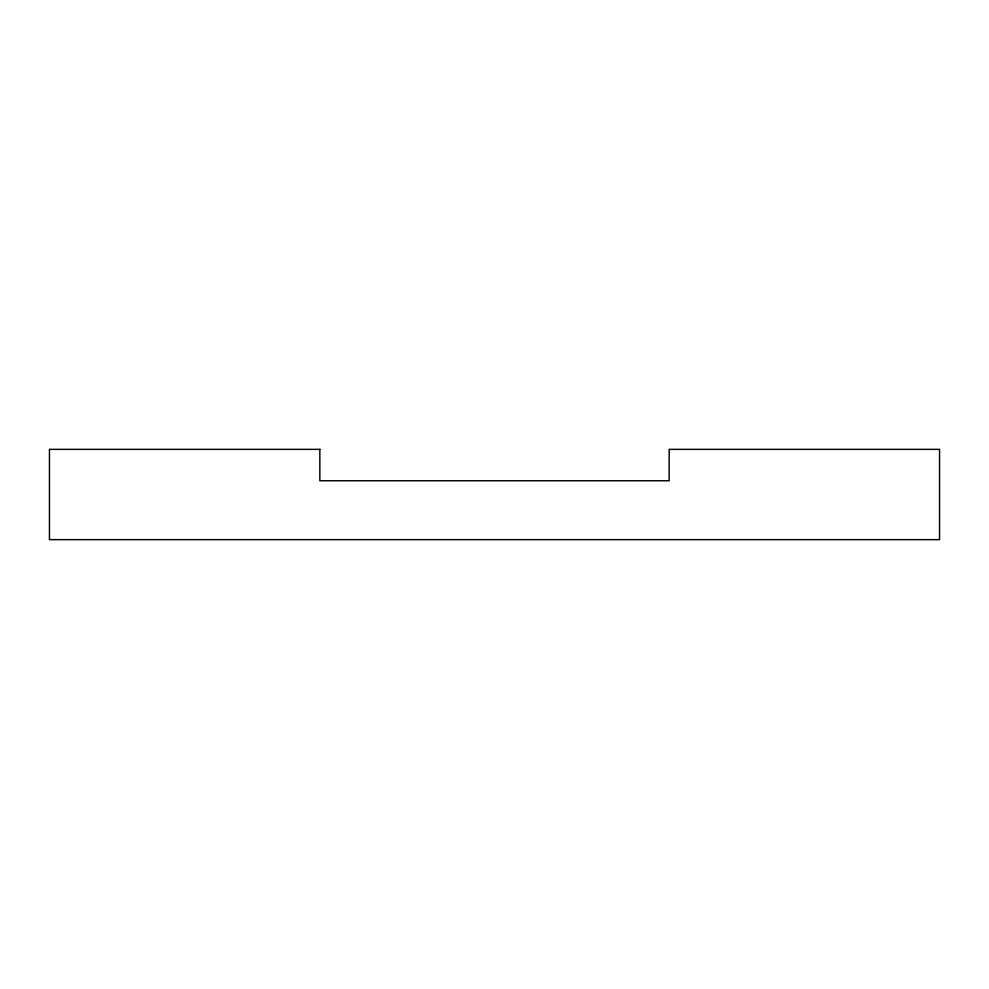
<?xml version="1.0" encoding="UTF-8"?>
<svg xmlns="http://www.w3.org/2000/svg" width="989" height="989" viewBox="0 0 989 989"><rect width="100%" height="100%" fill="white"/><g stroke="black" fill="none" stroke-linecap="round" stroke-linejoin="round"><path stroke-width="1.48" d="M319.843 449.365L49.45 449.365L49.45 539.635L939.55 539.635L939.55 449.365L669.157 449.365L669.157 480.765L319.843 480.765L319.843 449.365"/></g></svg>
